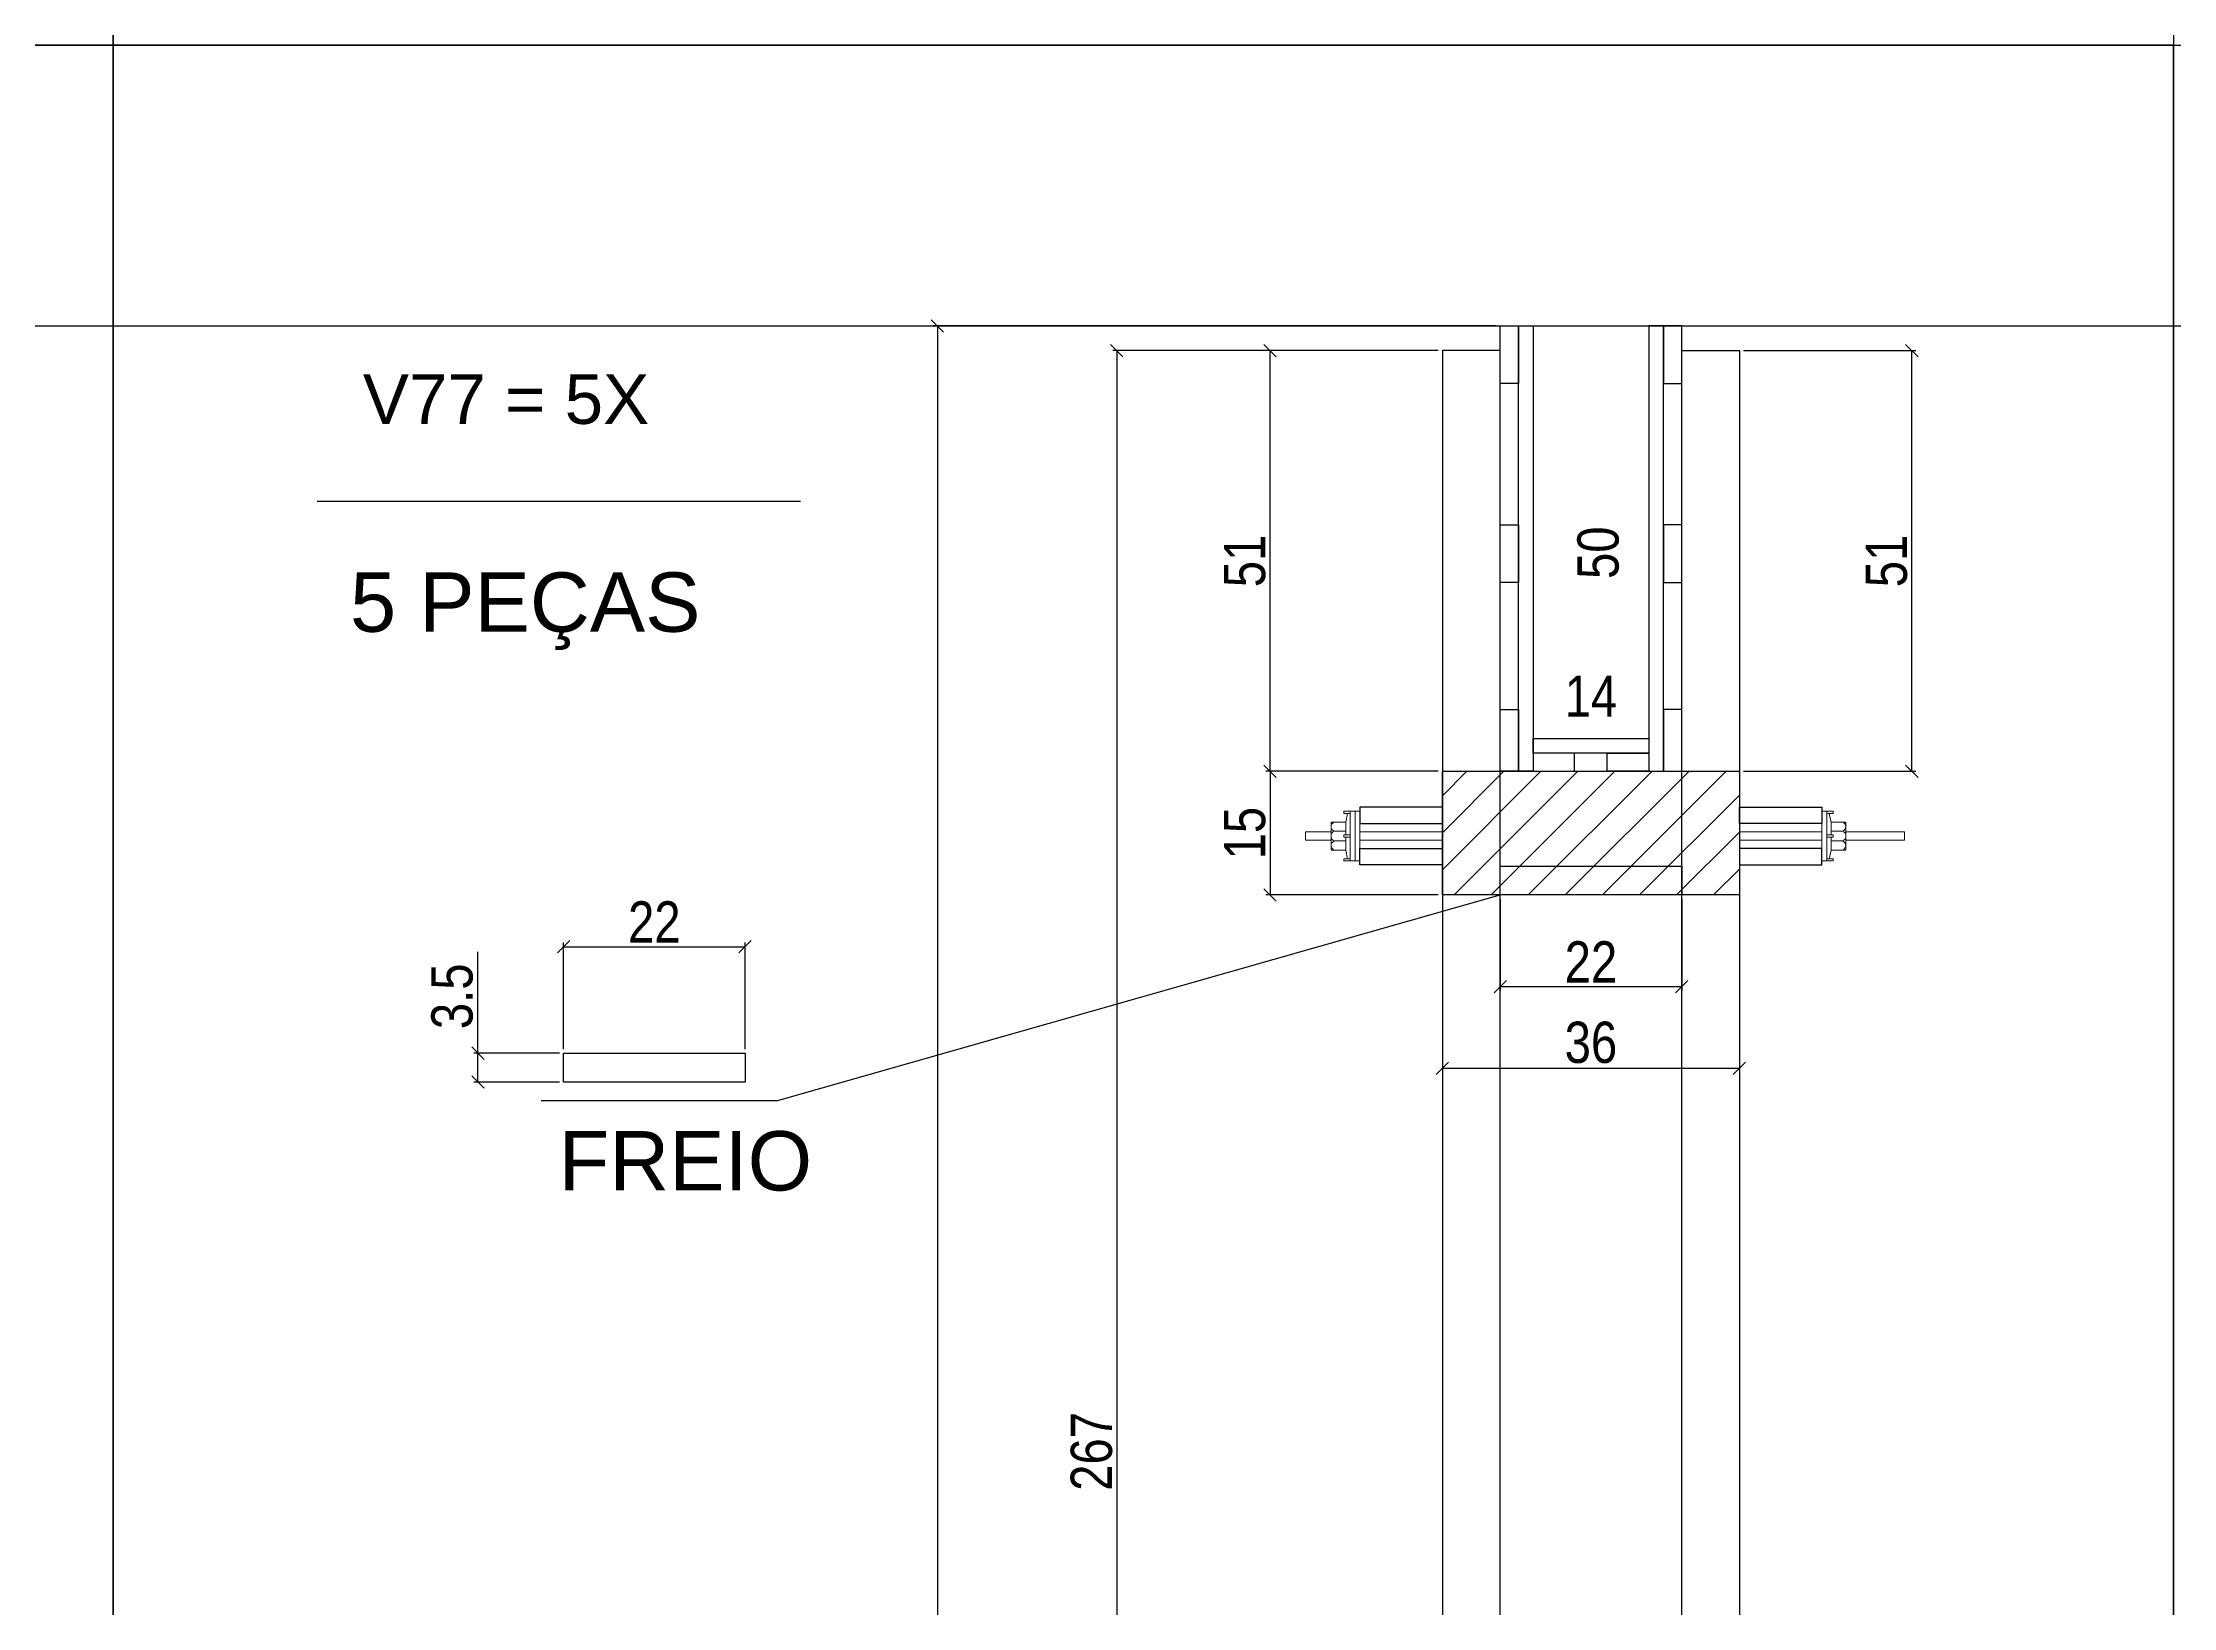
# Model space of a CAD drawing. Header units: millimetres. Extents: x 4248 to 7961, y 1155 to 5765.
# Drawn here: x 6228 to 6745, y 2313 to 2693 of the extents above; entities that cross this region are included whole.
import ezdxf

# ---------------------------------------------------------------- set-up
doc = ezdxf.new("R2010")
doc.units = ezdxf.units.MM
for name, color, linetype in [('1', 1, 'Continuous'), ('COTA', 241, 'Continuous'), ('GARFOS OK', 3, 'Continuous'), ('Hachura', 253, 'Continuous'), ('Painéis', 200, 'Continuous'), ('SARR_3.5x7', 81, 'Continuous'), ('SARR_7x7', 40, 'Continuous'), ('TIRAS REESCORAMENTO', 252, 'Continuous'), ('VIGAS', 3, 'Continuous')]:
    doc.layers.add(name, color=color, linetype=linetype)
doc.layers.add('BARRA_ANCORAGEM', color=1, linetype='Continuous', lineweight=15)
doc.styles.add('COTA TECNICA 2X', font='techl___.ttf', dxfattribs={"height": 10})
doc.styles.add('R80-50', font='arial.ttf', dxfattribs={"height": 10})
doc.dimstyles.new('SECAO', dxfattribs={"dimscale": 0.333333, "dimtxt": 5, "dimasz": 9, "dimexe": 3, "dimexo": 3, "dimgap": 3, "dimtad": 1, "dimdec": 1, "dimlfac": 0.5, "dimzin": 12, "dimdsep": 46, "dimtxsty": 'COTA TECNICA 2X', "dimblk1": 'OBLIQUE', "dimblk2": 'OBLIQUE', "dimsah": 1, "dimcen": 0.9, "dimclrd": 4, "dimclre": 4, "dimclrt": 240, "dimadec": 1, "dimazin": 3, "dimtfac": 1, "dimtdec": 1, "dimtmove": 0, "dimatfit": 3, "dimfxl": 1, "dimtolj": 1, "dimtzin": 12, "dimarcsym": 0})

# ---------------------------------------------------------------- blocks, each defined once
blk = doc.blocks.new('_Oblique')
at = {"layer": '1', "color": 0, "lineweight": -2}
blk.add_line((-0.5, -0.5), (0.5, 0.5), dxfattribs=at)
blk = doc.blocks.new('*D294')
at = {"layer": 'COTA', "color": 4, "lineweight": -2, "transparency": 16777216}
for p, q in [((6566.83, 2618.14), (6487.87, 2618.14)), ((6488.87, 2618.14), (6488.87, 2084.05)), ((6566.83, 2084.05), (6487.87, 2084.05))]:
    blk.add_line(p, q, dxfattribs=at)
at = {"layer": 'Defpoints', "color": 0, "transparency": 16777216}
for p in [(6567.83, 2618.14), (6488.87, 2084.05), (6567.83, 2084.05)]:
    blk.add_point(p, dxfattribs=at)
at = {"layer": 'COTA', "color": 4, "lineweight": -2, "transparency": 16777216, "xscale": 3, "yscale": 3, "zscale": 3}
for p, rotation in [((6488.87, 2618.14), 90), ((6488.87, 2084.05), 270)]:
    blk.add_blockref('_Oblique', p, dxfattribs=dict(at, rotation=rotation))
at = {"layer": 'COTA', "color": 240, "transparency": 16777216, "insert": (6482.77, 2351.1), "char_height": 10, "attachment_point": 5, "rotation": 90, "style": 'COTA TECNICA 2X'}
blk.add_mtext('\\A1;267', dxfattribs=at)
blk = doc.blocks.new('*D300')
at = {"layer": 'COTA', "color": 4, "lineweight": -2, "transparency": 16777216}
for p, q in [((6566.83, 2618.14), (6525.03, 2618.14)), ((6526.03, 2516.09), (6526.03, 2618.14)), ((6566.83, 2516.09), (6525.03, 2516.09))]:
    blk.add_line(p, q, dxfattribs=at)
at = {"layer": 'Defpoints', "color": 0, "transparency": 16777216}
for p in [(6526.03, 2618.14), (6567.83, 2618.14), (6567.83, 2516.09)]:
    blk.add_point(p, dxfattribs=at)
at = {"layer": 'COTA', "color": 4, "lineweight": -2, "transparency": 16777216, "xscale": 3, "yscale": 3, "zscale": 3}
for p, rotation in [((6526.03, 2618.14), 90), ((6526.03, 2516.09), 270)]:
    blk.add_blockref('_Oblique', p, dxfattribs=dict(at, rotation=rotation))
at = {"layer": 'COTA', "color": 240, "transparency": 16777216, "insert": (6519.92, 2567.12), "char_height": 10, "attachment_point": 5, "rotation": 90, "style": 'COTA TECNICA 2X'}
blk.add_mtext('\\A1;51', dxfattribs=at)
blk = doc.blocks.new('*D301')
at = {"layer": 'COTA', "color": 4, "lineweight": -2, "transparency": 16777216}
for p, q in [((6580.83, 2624.14), (6444.36, 2624.14)), ((6445.36, 2624.14), (6445.36, 1978.14)), ((6566.83, 1978.14), (6444.36, 1978.14))]:
    blk.add_line(p, q, dxfattribs=at)
at = {"layer": 'Defpoints', "color": 0, "transparency": 16777216}
for p in [(6581.83, 2624.14), (6445.36, 1978.14), (6567.83, 1978.14)]:
    blk.add_point(p, dxfattribs=at)
at = {"layer": 'COTA', "color": 4, "lineweight": -2, "transparency": 16777216, "xscale": 3, "yscale": 3, "zscale": 3}
for p, rotation in [((6445.36, 2624.14), 90), ((6445.36, 1978.14), 270)]:
    blk.add_blockref('_Oblique', p, dxfattribs=dict(at, rotation=rotation))
at = {"layer": 'COTA', "color": 240, "transparency": 16777216, "insert": (6439.14, 2301.14), "char_height": 10, "attachment_point": 5, "rotation": 90, "style": 'COTA TECNICA 2X'}
blk.add_mtext('\\A1;323', dxfattribs=at)
blk = doc.blocks.new('*D303')
at = {"layer": 'Defpoints', "color": 0, "transparency": 16777216}
for p in [(6604.87, 2624.14), (6611.72, 2624.14), (6608.87, 2524.09)]:
    blk.add_point(p, dxfattribs=at)
at = {"layer": 'COTA', "color": 240, "transparency": 16777216, "insert": (6605.61, 2569.12), "char_height": 10, "attachment_point": 5, "rotation": 90, "style": 'COTA TECNICA 2X'}
blk.add_mtext('\\A1;50', dxfattribs=at)
blk = doc.blocks.new('*D304')
at = {"layer": 'Defpoints', "color": 0, "transparency": 16777216}
for p in [(6589.83, 2528.25), (6617.83, 2528.25), (6617.83, 2528.25)]:
    blk.add_point(p, dxfattribs=at)
at = {"layer": 'COTA', "color": 240, "transparency": 16777216, "insert": (6603.83, 2534.32), "char_height": 10, "attachment_point": 5, "style": 'COTA TECNICA 2X'}
blk.add_mtext('\\A1;14', dxfattribs=at)
blk = doc.blocks.new('A$C51C4441F')
at = {"layer": 'BARRA_ANCORAGEM'}
for p, q in [((-2.25, 3.4), (-1.79, 5.5)), ((-2.25, 3.4), (-5.81, 3.39)), ((-5.81, 3.39), (-5.81, -3.39)), ((-2.25, 1.2), (-5.02, 1.2)), ((-2.25, 3.4), (-2.25, 3.4)), ((-2.25, 3.4), (-2.25, 0.25)), ((-2.25, -3.4), (-5.81, -3.39)), ((-2.25, -1.2), (-5.02, -1.2)), ((-2.25, -0.25), (-2.25, -3.4)), ((-2.25, -3.4), (-1.79, -5.5))]:
    blk.add_line(p, q, dxfattribs=at)
for points in [[(-2.7, 6), (-1.2, 6), (-1.2, 5.5), (-2.7, 5.5)], [(-1.2, -6), (0, -6), (0, 6), (-1.2, 6)], [(-2.7, 0.25), (-1.2, 0.25), (-1.2, -0.25), (-2.7, -0.25)], [(-2.7, -6), (-1.2, -6), (-1.2, -5.5), (-2.7, -5.5)]]:
    blk.add_lwpolyline(points, close=True, dxfattribs=at)
for centre, radius, start, end in [((-4.66, 2.3), 1.15, 107.7845, 252.2718), ((-4.52, 0), 1.3, 112.648, 247.4083), ((-4.66, -2.3), 1.15, 107.7845, 252.2718)]:
    blk.add_arc(centre, radius, start, end, dxfattribs=at)
blk = doc.blocks.new('*D307')
at = {"layer": 'COTA', "color": 4, "lineweight": -2, "transparency": 16777216}
for p, q in [((6333.96, 2447.71), (6333.96, 2472.31)), ((6353.74, 2447.71), (6332.96, 2447.71)), ((6333.96, 2440.71), (6333.96, 2447.71)), ((6353.74, 2440.71), (6332.96, 2440.71))]:
    blk.add_line(p, q, dxfattribs=at)
at = {"layer": 'Defpoints', "color": 0, "transparency": 16777216}
for p in [(6333.96, 2447.71), (6354.74, 2447.71), (6354.74, 2440.71)]:
    blk.add_point(p, dxfattribs=at)
at = {"layer": 'COTA', "color": 4, "lineweight": -2, "transparency": 16777216, "xscale": 3, "yscale": 3, "zscale": 3}
for p, rotation in [((6333.96, 2447.71), 90), ((6333.96, 2440.71), 270)]:
    blk.add_blockref('_Oblique', p, dxfattribs=dict(at, rotation=rotation))
at = {"layer": 'COTA', "color": 240, "transparency": 16777216, "insert": (6327.74, 2461.51), "char_height": 10, "attachment_point": 5, "rotation": 90, "style": 'COTA TECNICA 2X'}
blk.add_mtext('\\A1;3.5', dxfattribs=at)
blk = doc.blocks.new('*D469')
at = {"layer": 'COTA', "color": 4, "lineweight": -2, "transparency": 16777216}
for p, q in [((6354.74, 2448.71), (6354.74, 2474.54)), ((6354.74, 2473.54), (6398.74, 2473.54)), ((6398.74, 2448.71), (6398.74, 2474.54))]:
    blk.add_line(p, q, dxfattribs=at)
at = {"layer": 'Defpoints', "color": 0, "transparency": 16777216}
for p in [(6398.74, 2473.54), (6354.74, 2447.71), (6398.74, 2447.71)]:
    blk.add_point(p, dxfattribs=at)
at = {"layer": 'COTA', "color": 4, "lineweight": -2, "transparency": 16777216, "xscale": 3, "yscale": 3, "zscale": 3, "rotation": 180}
blk.add_blockref('_Oblique', (6354.74, 2473.54), dxfattribs=at)
at = {"layer": 'COTA', "color": 4, "lineweight": -2, "transparency": 16777216, "xscale": 3, "yscale": 3, "zscale": 3}
blk.add_blockref('_Oblique', (6398.74, 2473.54), dxfattribs=at)
at = {"layer": 'COTA', "color": 240, "transparency": 16777216, "insert": (6376.74, 2479.54), "char_height": 10, "attachment_point": 5, "style": 'COTA TECNICA 2X'}
blk.add_mtext('\\A1;22', dxfattribs=at)
blk = doc.blocks.new('*D470')
at = {"layer": 'COTA', "color": 4, "lineweight": -2, "transparency": 16777216}
for p, q in [((6566.83, 2516.09), (6525.03, 2516.09)), ((6526.03, 2516.09), (6526.03, 2486.09)), ((6566.83, 2486.09), (6525.03, 2486.09))]:
    blk.add_line(p, q, dxfattribs=at)
at = {"layer": 'Defpoints', "color": 0, "transparency": 16777216}
for p in [(6567.83, 2516.09), (6526.03, 2486.09), (6567.83, 2486.09)]:
    blk.add_point(p, dxfattribs=at)
at = {"layer": 'COTA', "color": 4, "lineweight": -2, "transparency": 16777216, "xscale": 3, "yscale": 3, "zscale": 3}
for p, rotation in [((6526.03, 2516.09), 90), ((6526.03, 2486.09), 270)]:
    blk.add_blockref('_Oblique', p, dxfattribs=dict(at, rotation=rotation))
at = {"layer": 'COTA', "color": 240, "transparency": 16777216, "insert": (6519.92, 2501.09), "char_height": 10, "attachment_point": 5, "rotation": 90, "style": 'COTA TECNICA 2X'}
blk.add_mtext('\\A1;15', dxfattribs=at)
blk = doc.blocks.new('*D471')
at = {"layer": 'COTA', "color": 4, "lineweight": -2, "transparency": 16777216}
for p, q in [((6581.83, 2485.09), (6581.83, 2462.85)), ((6625.83, 2485.09), (6625.83, 2462.85)), ((6581.83, 2463.85), (6625.83, 2463.85))]:
    blk.add_line(p, q, dxfattribs=at)
at = {"layer": 'Defpoints', "color": 0, "transparency": 16777216}
for p in [(6581.83, 2486.09), (6625.83, 2486.09), (6625.83, 2463.85)]:
    blk.add_point(p, dxfattribs=at)
at = {"layer": 'COTA', "color": 4, "lineweight": -2, "transparency": 16777216, "xscale": 3, "yscale": 3, "zscale": 3, "rotation": 180}
blk.add_blockref('_Oblique', (6581.83, 2463.85), dxfattribs=at)
at = {"layer": 'COTA', "color": 4, "lineweight": -2, "transparency": 16777216, "xscale": 3, "yscale": 3, "zscale": 3}
blk.add_blockref('_Oblique', (6625.83, 2463.85), dxfattribs=at)
at = {"layer": 'COTA', "color": 240, "transparency": 16777216, "insert": (6603.83, 2469.85), "char_height": 10, "attachment_point": 5, "style": 'COTA TECNICA 2X'}
blk.add_mtext('\\A1;22', dxfattribs=at)
blk = doc.blocks.new('*D472')
at = {"layer": 'COTA', "color": 4, "lineweight": -2, "transparency": 16777216}
for p, q in [((6567.83, 2485.09), (6567.83, 2443.06)), ((6639.83, 2485.09), (6639.83, 2443.06)), ((6567.83, 2444.06), (6639.83, 2444.06))]:
    blk.add_line(p, q, dxfattribs=at)
at = {"layer": 'Defpoints', "color": 0, "transparency": 16777216}
for p in [(6567.83, 2486.09), (6639.83, 2486.09), (6639.83, 2444.06)]:
    blk.add_point(p, dxfattribs=at)
at = {"layer": 'COTA', "color": 4, "lineweight": -2, "transparency": 16777216, "xscale": 3, "yscale": 3, "zscale": 3, "rotation": 180}
blk.add_blockref('_Oblique', (6567.83, 2444.06), dxfattribs=at)
at = {"layer": 'COTA', "color": 4, "lineweight": -2, "transparency": 16777216, "xscale": 3, "yscale": 3, "zscale": 3}
blk.add_blockref('_Oblique', (6639.83, 2444.06), dxfattribs=at)
at = {"layer": 'COTA', "color": 240, "transparency": 16777216, "insert": (6603.83, 2450.28), "char_height": 10, "attachment_point": 5, "style": 'COTA TECNICA 2X'}
blk.add_mtext('\\A1;36', dxfattribs=at)
blk = doc.blocks.new('*D308')
at = {"layer": 'COTA', "color": 4, "lineweight": -2, "transparency": 16777216}
for p, q in [((6640.83, 2618.14), (6682.63, 2618.14)), ((6681.63, 2516.09), (6681.63, 2618.14)), ((6640.83, 2516.09), (6682.63, 2516.09))]:
    blk.add_line(p, q, dxfattribs=at)
at = {"layer": 'Defpoints', "color": 0, "transparency": 16777216}
for p in [(6639.83, 2618.14), (6681.63, 2618.14), (6639.83, 2516.09)]:
    blk.add_point(p, dxfattribs=at)
at = {"layer": 'COTA', "color": 4, "lineweight": -2, "transparency": 16777216, "xscale": 3, "yscale": 3, "zscale": 3}
for p, rotation in [((6681.63, 2618.14), 90), ((6681.63, 2516.09), 270)]:
    blk.add_blockref('_Oblique', p, dxfattribs=dict(at, rotation=rotation))
at = {"layer": 'COTA', "color": 240, "transparency": 16777216, "insert": (6675.52, 2567.12), "char_height": 10, "attachment_point": 5, "rotation": 90, "style": 'COTA TECNICA 2X'}
blk.add_mtext('\\A1;51', dxfattribs=at)

msp = doc.modelspace()

# ---------------------------------------------------------------- hatches: boundary and pattern name
at = {"layer": 'COTA'}
h = msp.add_hatch(dxfattribs=at)
h.set_pattern_fill('ANSI31', color=256, scale=2, style=0)
h.set_pattern_definition([(45, (-18057.123, -210780.974), (-4.49012806, 4.49012806), [])])
h.paths.add_polyline_path([(6639.83, 2486.09), (6639.83, 2516.09), (6567.83, 2516.09), (6567.83, 2486.09)])

# ---------------------------------------------------------------- linework, layer by layer
at = {"layer": 'BARRA_ANCORAGEM'}
for points in [[(6546.63, 2506.39), (6547.83, 2506.39), (6547.83, 2494.39), (6546.63, 2494.39)], [(6661.03, 2506.39), (6659.83, 2506.39), (6659.83, 2494.39), (6661.03, 2494.39)], [(6534.63, 2499.39), (6540.81, 2499.39), (6540.81, 2501.39), (6534.63, 2501.39)], [(6547.83, 2499.39), (6567.83, 2499.39), (6567.83, 2501.39), (6547.83, 2501.39)], [(6659.83, 2499.39), (6639.83, 2499.39), (6639.83, 2501.39), (6659.83, 2501.39)], [(6665.64, 2499.39), (6679.83, 2499.39), (6679.83, 2501.39), (6665.64, 2501.39)]]:
    msp.add_lwpolyline(points, close=True, dxfattribs=at)
at = {"layer": 'COTA', "color": 1}
msp.add_line((4247.57, 2624.14), (7744.04, 2624.14), dxfattribs=at)
at = {"layer": 'GARFOS OK', "color": 3}
for q in [(6581.83, 2486.09), (6349.33, 2436.17)]:
    msp.add_line((6406.35, 2436.17), q, dxfattribs=at)
at = {"layer": 'Hachura', "color": 7}
msp.add_line((6295.03, 2581.63), (6412.18, 2581.63), dxfattribs=at)
at = {"layer": 'Painéis'}
msp.add_lwpolyline([(6639.83, 2486.09), (6567.83, 2486.09), (6567.83, 2516.09), (6639.83, 2516.09)], close=True, dxfattribs=at)
at = {"layer": 'SARR_3.5x7', "linetype": 'Continuous'}
msp.add_lwpolyline([(6354.74, 2447.71), (6398.74, 2447.71), (6398.74, 2440.71), (6354.74, 2440.71)], close=True, dxfattribs=at)
at = {"layer": 'SARR_7x7', "linetype": 'Continuous'}
for points in [[(6567.83, 2084.05), (6581.83, 2084.05), (6581.83, 2618.14), (6567.83, 2618.14)], [(6639.83, 2084.05), (6625.83, 2084.05), (6625.83, 2618.14), (6639.83, 2618.14)], [(6581.83, 2493.09), (6625.83, 2493.09), (6625.83, 2486.09), (6581.83, 2486.09)]]:
    msp.add_lwpolyline(points, close=True, dxfattribs=at)
at = {"layer": 'TIRAS REESCORAMENTO', "linetype": 'ByBlock'}
msp.add_line((6589.83, 2624.14), (6700.79, 2624.14), dxfattribs=at)
for points in [[(6581.83, 2624.14), (6586.23, 2624.14), (6586.23, 2610.14), (6581.83, 2610.14)], [(6625.83, 2624.14), (6621.43, 2624.14), (6621.43, 2610.14), (6625.83, 2610.14)], [(6581.83, 2575.86), (6586.23, 2575.86), (6586.23, 2561.86), (6581.83, 2561.86)], [(6625.83, 2575.86), (6621.43, 2575.86), (6621.43, 2561.86), (6625.83, 2561.86)], [(6581.83, 2531.09), (6586.23, 2531.09), (6586.23, 2516.09), (6581.83, 2516.09)], [(6625.83, 2531.09), (6621.43, 2531.09), (6621.43, 2516.09), (6625.83, 2516.09)], [(6617.83, 2520.49), (6589.83, 2520.49), (6589.83, 2524.09), (6617.83, 2524.09)], [(6599.83, 2516.09), (6599.83, 2520.49), (6589.83, 2520.49), (6589.83, 2516.09)], [(6607.79, 2516.09), (6607.79, 2520.49), (6617.83, 2520.49), (6617.83, 2516.09)], [(6547.83, 2503.39), (6567.83, 2503.39), (6567.83, 2507.39), (6547.83, 2507.39)], [(6659.83, 2503.39), (6639.83, 2503.39), (6639.83, 2507.39), (6659.83, 2507.39)], [(6547.83, 2497.39), (6567.83, 2497.39), (6567.83, 2493.39), (6547.83, 2493.39)], [(6659.83, 2497.39), (6639.83, 2497.39), (6639.83, 2493.39), (6659.83, 2493.39)]]:
    msp.add_lwpolyline(points, close=True, dxfattribs=at)
for points in [[(6589.83, 2516.09), (6586.23, 2516.09), (6586.23, 2624.14), (6589.83, 2624.14), (6589.83, 2516.09)], [(6617.83, 2516.09), (6621.43, 2516.09), (6621.43, 2624.14), (6617.83, 2624.14), (6617.83, 2516.09)]]:
    msp.add_lwpolyline(points, dxfattribs=at)
at = {"layer": 'VIGAS'}
for points in [[(6245.55, 2692.22), (5746.06, 2692.22), (5746.06, 3460.65), (6245.55, 3460.65)], [(6745.05, 2692.22), (6245.55, 2692.22), (6245.55, 3460.65), (6745.05, 3460.65)], [(6245.55, 1923.79), (5746.06, 1923.79), (5746.06, 2692.22), (6245.55, 2692.22)], [(6745.05, 1923.79), (6245.55, 1923.79), (6245.55, 2692.22), (6745.05, 2692.22)], [(7244.55, 1923.79), (6745.05, 1923.79), (6745.05, 2692.22), (7244.55, 2692.22)]]:
    msp.add_lwpolyline(points, close=True, dxfattribs=at)

# ---------------------------------------------------------------- block references
at = {"layer": 'BARRA_ANCORAGEM', "xscale": -1, "rotation": 180}
msp.add_blockref('A$C51C4441F', (6546.63, 2500.39), dxfattribs=at)
at = {"layer": 'BARRA_ANCORAGEM', "xscale": -1}
msp.add_blockref('A$C51C4441F', (6659.83, 2500.39), dxfattribs=at)

# ---------------------------------------------------------------- texts
at = {"layer": 'VIGAS', "color": 7, "style": 'R80-50'}
msp.add_text('V77 = 5X', height=12, dxfattribs=at).set_placement((6306.07, 2600.37))
at = {"layer": 'VIGAS', "color": 7, "char_height": 14.4, "attachment_point": 1, "style": 'R80-50'}
for s, insert in [('5 PEÇAS', (6302.96, 2564.34)), ('FREIO', (6353.55, 2428.8))]:
    msp.add_mtext_dynamic_manual_height_columns(s, width=162.221, gutter_width=50, heights=[0], dxfattribs=dict(at, insert=insert))

# ---------------------------------------------------------------- dimensions: what is measured, and where the dimension line sits
at = {"layer": 'COTA', "color": 3}
for base, p1, p2, picture, middle in [((6445.36, 1978.14), (6581.83, 2624.14), (6567.83, 1978.14), '*D301', (6439.14, 2301.14)), ((6488.87, 2084.05), (6567.83, 2618.14), (6567.83, 2084.05), '*D294', (6482.77, 2351.1)), ((6526.03, 2618.14), (6567.83, 2516.09), (6567.83, 2618.14), '*D300', (6519.92, 2567.12)), ((6681.63, 2618.14), (6639.83, 2516.09), (6639.83, 2618.14), '*D308', (6675.52, 2567.12)), ((6526.03, 2486.09), (6567.83, 2516.09), (6567.83, 2486.09), '*D470', (6519.92, 2501.09)), ((6333.96, 2447.71), (6354.74, 2440.71), (6354.74, 2447.71), '*D307', (6327.74, 2461.51))]:
    dim = msp.add_linear_dim(base=base, p1=p1, p2=p2, angle=90, dimstyle='SECAO', dxfattribs=at)
    dim.commit()
    dim.dimension.update_dxf_attribs({"geometry": picture, "text_midpoint": middle})
dim = msp.add_linear_dim(base=(6611.72, 2624.14), p1=(6608.87, 2524.09), p2=(6604.87, 2624.14), angle=90, dimstyle='SECAO', override={"dimse1": 1, "dimse2": 1, "dimsd1": 1, "dimsd2": 1}, dxfattribs=at)
dim.commit()
dim.dimension.update_dxf_attribs({"geometry": '*D303', "text_midpoint": (6611.72, 2569.12), "dimtype": 160})
dim = msp.add_linear_dim(base=(6617.83, 2528.25), p1=(6589.83, 2528.25), p2=(6617.83, 2528.25), dimstyle='SECAO', override={"dimse1": 1, "dimse2": 1, "dimsd1": 1, "dimsd2": 1}, dxfattribs=at)
dim.commit()
dim.dimension.update_dxf_attribs({"geometry": '*D304', "text_midpoint": (6603.83, 2534.32)})
for base, p1, p2, picture, middle in [((6398.74, 2473.54), (6354.74, 2447.71), (6398.74, 2447.71), '*D469', (6376.74, 2479.54)), ((6639.83, 2444.06), (6567.83, 2486.09), (6639.83, 2486.09), '*D472', (6603.83, 2450.28)), ((6625.83, 2463.85), (6581.83, 2486.09), (6625.83, 2486.09), '*D471', (6603.83, 2469.85))]:
    dim = msp.add_linear_dim(base=base, p1=p1, p2=p2, dimstyle='SECAO', dxfattribs=at)
    dim.commit()
    dim.dimension.update_dxf_attribs({"geometry": picture, "text_midpoint": middle})

doc.saveas('drawing.dxf')
